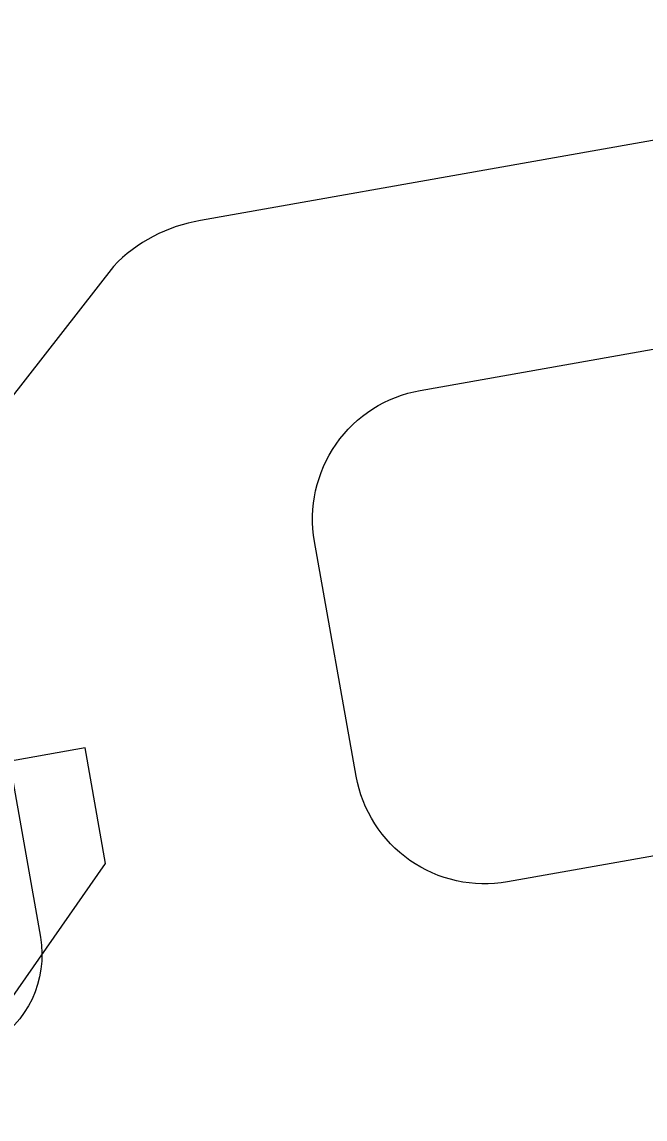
# Model space of a CAD drawing. Header units: millimetres. Extents: x -13407 to 8062823, y -2611 to 109271.
# Drawn here: x 15208.933 to 15211.52, y 50758.662 to 50763.218 of the extents above; entities that cross this region are included whole.
import ezdxf
from ezdxf import colors
from ezdxf.entities.mleader import LeaderData, LeaderLine
from ezdxf.math import Vec2, Vec3

# ---------------------------------------------------------------- set-up
doc = ezdxf.new("R2010")
doc.units = ezdxf.units.MM
for name, color, linetype, lineweight in [('АР_Отметки', 250, 'Continuous', 15), ('АР_Размеры', 175, 'Continuous', 9), ('АР_Сущ Несущая стена', 202, 'Continuous', 30)]:
    doc.layers.add(name, color=color, linetype=linetype, lineweight=lineweight)
doc.styles.add('ISOCPEUR', font='isocpeur.ttf', dxfattribs={"width": 0.7})

# ---------------------------------------------------------------- blocks, each defined once
blk = doc.blocks.new('_DotSmall')
at = {"color": 0, "linetype": 'ByBlock', "const_width": 0.5}
blk.add_lwpolyline([(-0.0625, 0, 1), (0.0625, 0, 1)], format="xyb", close=True, dxfattribs=at)

msp = doc.modelspace()

# ---------------------------------------------------------------- linework, layer by layer
at = {"layer": 'АР_Размеры', "color": 5, "lineweight": 0, "ltscale": 100, "transparency": 33554687}
msp.add_lwpolyline([(15189.5672, 50856.2773), (15206.8446, 50758.7955), (15208.8854, 50759.1572), (15209.2805, 50759.7225), (15209.1954, 50760.2028), (15208.1149, 50760.0113), (15207.2425, 50764.9334), (15210.9641, 50765.593), (15211.1404, 50765.9957), (15211.5644, 50765.6994), (15215.1659, 50766.3377)], dxfattribs=at)
msp.add_lwpolyline([(15189.5672, 50856.2773), (15206.8446, 50758.7955), (15208.8854, 50759.1572), (15209.2805, 50759.7225), (15209.1954, 50760.2028), (15208.1149, 50760.0113), (15207.2425, 50764.9334), (15210.9641, 50765.593), (15211.1404, 50765.9957), (15211.5644, 50765.6994), (15215.1659, 50766.3377)], dxfattribs=at)
msp.add_lwpolyline([(15189.5672, 50856.2773), (15206.8446, 50758.7955), (15208.8854, 50759.1572), (15209.2805, 50759.7225), (15209.1954, 50760.2028), (15208.1149, 50760.0113), (15207.2425, 50764.9334), (15210.9641, 50765.593), (15211.1404, 50765.9957), (15211.5644, 50765.6994), (15215.1659, 50766.3377)], dxfattribs=at)
msp.add_lwpolyline([(15189.5672, 50856.2773), (15206.8446, 50758.7955), (15208.8854, 50759.1572), (15209.2805, 50759.7225), (15209.1954, 50760.2028), (15208.1149, 50760.0113), (15207.2425, 50764.9334), (15210.9641, 50765.593), (15211.1404, 50765.9957), (15211.5644, 50765.6994), (15215.1659, 50766.3377)], dxfattribs=at)
msp.add_lwpolyline([(15189.5672, 50856.2773), (15206.8446, 50758.7955), (15208.8854, 50759.1572), (15209.2805, 50759.7225), (15209.1954, 50760.2028), (15208.1149, 50760.0113), (15207.2425, 50764.9334), (15210.9641, 50765.593), (15211.1404, 50765.9957), (15211.5644, 50765.6994), (15215.1659, 50766.3377)], dxfattribs=at)
msp.add_lwpolyline([(15189.5672, 50856.2773), (15206.8446, 50758.7955), (15208.8854, 50759.1572), (15209.2805, 50759.7225), (15209.1954, 50760.2028), (15208.1149, 50760.0113), (15207.2425, 50764.9334), (15210.9641, 50765.593), (15211.1404, 50765.9957), (15211.5644, 50765.6994), (15215.1659, 50766.3377)], dxfattribs=at)
msp.add_lwpolyline([(15189.5672, 50856.2773), (15206.8446, 50758.7955), (15208.8854, 50759.1572), (15209.2805, 50759.7225), (15209.1954, 50760.2028), (15208.1149, 50760.0113), (15207.2425, 50764.9334), (15210.9641, 50765.593), (15211.1404, 50765.9957), (15211.5644, 50765.6994), (15215.1659, 50766.3377)], dxfattribs=at)
msp.add_lwpolyline([(15189.5672, 50856.2773), (15206.8446, 50758.7955), (15208.8854, 50759.1572), (15209.2805, 50759.7225), (15209.1954, 50760.2028), (15208.1149, 50760.0113), (15207.2425, 50764.9334), (15210.9641, 50765.593), (15211.1404, 50765.9957), (15211.5644, 50765.6994), (15215.1659, 50766.3377)], dxfattribs=at)
msp.add_lwpolyline([(15189.5672, 50856.2773), (15206.8446, 50758.7955), (15208.8854, 50759.1572), (15209.2805, 50759.7225), (15209.1954, 50760.2028), (15208.1149, 50760.0113), (15207.2425, 50764.9334), (15210.9641, 50765.593), (15211.1404, 50765.9957), (15211.5644, 50765.6994), (15215.1659, 50766.3377)], dxfattribs=at)
msp.add_lwpolyline([(15189.5672, 50856.2773), (15206.8446, 50758.7955), (15208.8854, 50759.1572), (15209.2805, 50759.7225), (15209.1954, 50760.2028), (15208.1149, 50760.0113), (15207.2425, 50764.9334), (15210.9641, 50765.593), (15211.1404, 50765.9957), (15211.5644, 50765.6994), (15215.1659, 50766.3377)], dxfattribs=at)
msp.add_lwpolyline([(15189.5672, 50856.2773), (15206.8446, 50758.7955), (15208.8854, 50759.1572), (15209.2805, 50759.7225), (15209.1954, 50760.2028), (15208.1149, 50760.0113), (15207.2425, 50764.9334), (15210.9641, 50765.593), (15211.1404, 50765.9957), (15211.5644, 50765.6994), (15215.1659, 50766.3377)], dxfattribs=at)
msp.add_lwpolyline([(15189.5672, 50856.2773), (15206.8446, 50758.7955), (15208.8854, 50759.1572), (15209.2805, 50759.7225), (15209.1954, 50760.2028), (15208.1149, 50760.0113), (15207.2425, 50764.9334), (15210.9641, 50765.593), (15211.1404, 50765.9957), (15211.5644, 50765.6994), (15215.1659, 50766.3377)], dxfattribs=at)
msp.add_lwpolyline([(15189.5672, 50856.2773), (15206.8446, 50758.7955), (15208.8854, 50759.1572), (15209.2805, 50759.7225), (15209.1954, 50760.2028), (15208.1149, 50760.0113), (15207.2425, 50764.9334), (15210.9641, 50765.593), (15211.1404, 50765.9957), (15211.5644, 50765.6994), (15215.1659, 50766.3377)], dxfattribs=at)
msp.add_lwpolyline([(15189.5672, 50856.2773), (15206.8446, 50758.7955), (15208.8854, 50759.1572), (15209.2805, 50759.7225), (15209.1954, 50760.2028), (15208.1149, 50760.0113), (15207.2425, 50764.9334), (15210.9641, 50765.593), (15211.1404, 50765.9957), (15211.5644, 50765.6994), (15215.1659, 50766.3377)], dxfattribs=at)
msp.add_lwpolyline([(15189.5672, 50856.2773), (15206.8446, 50758.7955), (15208.8854, 50759.1572), (15209.2805, 50759.7225), (15209.1954, 50760.2028), (15208.1149, 50760.0113), (15207.2425, 50764.9334), (15210.9641, 50765.593), (15211.1404, 50765.9957), (15211.5644, 50765.6994), (15215.1659, 50766.3377)], dxfattribs=at)
msp.add_lwpolyline([(15189.5672, 50856.2773), (15206.8446, 50758.7955), (15208.8854, 50759.1572), (15209.2805, 50759.7225), (15209.1954, 50760.2028), (15208.1149, 50760.0113), (15207.2425, 50764.9334), (15210.9641, 50765.593), (15211.1404, 50765.9957), (15211.5644, 50765.6994), (15215.1659, 50766.3377)], dxfattribs=at)
msp.add_lwpolyline([(15189.5672, 50856.2773), (15206.8446, 50758.7955), (15208.8854, 50759.1572), (15209.2805, 50759.7225), (15209.1954, 50760.2028), (15208.1149, 50760.0113), (15207.2425, 50764.9334), (15210.9641, 50765.593), (15211.1404, 50765.9957), (15211.5644, 50765.6994), (15215.1659, 50766.3377)], dxfattribs=at)
msp.add_lwpolyline([(15189.5672, 50856.2773), (15206.8446, 50758.7955), (15208.8854, 50759.1572), (15209.2805, 50759.7225), (15209.1954, 50760.2028), (15208.1149, 50760.0113), (15207.2425, 50764.9334), (15210.9641, 50765.593), (15211.1404, 50765.9957), (15211.5644, 50765.6994), (15215.1659, 50766.3377)], dxfattribs=at)
msp.add_lwpolyline([(15189.5672, 50856.2773), (15206.8446, 50758.7955), (15208.8854, 50759.1572), (15209.2805, 50759.7225), (15209.1954, 50760.2028), (15208.1149, 50760.0113), (15207.2425, 50764.9334), (15210.9641, 50765.593), (15211.1404, 50765.9957), (15211.5644, 50765.6994), (15215.1659, 50766.3377)], dxfattribs=at)
msp.add_lwpolyline([(15189.5672, 50856.2773), (15206.8446, 50758.7955), (15208.8854, 50759.1572), (15209.2805, 50759.7225), (15209.1954, 50760.2028), (15208.1149, 50760.0113), (15207.2425, 50764.9334), (15210.9641, 50765.593), (15211.1404, 50765.9957), (15211.5644, 50765.6994), (15215.1659, 50766.3377)], dxfattribs=at)
msp.add_lwpolyline([(15189.5672, 50856.2773), (15206.8446, 50758.7955), (15208.8854, 50759.1572), (15209.2805, 50759.7225), (15209.1954, 50760.2028), (15208.1149, 50760.0113), (15207.2425, 50764.9334), (15210.9641, 50765.593), (15211.1404, 50765.9957), (15211.5644, 50765.6994), (15215.1659, 50766.3377)], dxfattribs=at)
msp.add_lwpolyline([(15189.5672, 50856.2773), (15206.8446, 50758.7955), (15208.8854, 50759.1572), (15209.2805, 50759.7225), (15209.1954, 50760.2028), (15208.1149, 50760.0113), (15207.2425, 50764.9334), (15210.9641, 50765.593), (15211.1404, 50765.9957), (15211.5644, 50765.6994), (15215.1659, 50766.3377)], dxfattribs=at)
msp.add_lwpolyline([(15189.5672, 50856.2773), (15206.8446, 50758.7955), (15208.8854, 50759.1572), (15209.2805, 50759.7225), (15209.1954, 50760.2028), (15208.1149, 50760.0113), (15207.2425, 50764.9334), (15210.9641, 50765.593), (15211.1404, 50765.9957), (15211.5644, 50765.6994), (15215.1659, 50766.3377)], dxfattribs=at)
msp.add_lwpolyline([(15189.5672, 50856.2773), (15206.8446, 50758.7955), (15208.8854, 50759.1572), (15209.2805, 50759.7225), (15209.1954, 50760.2028), (15208.1149, 50760.0113), (15207.2425, 50764.9334), (15210.9641, 50765.593), (15211.1404, 50765.9957), (15211.5644, 50765.6994), (15215.1659, 50766.3377)], dxfattribs=at)
msp.add_lwpolyline([(15189.5672, 50856.2773), (15206.8446, 50758.7955), (15208.8854, 50759.1572), (15209.2805, 50759.7225), (15209.1954, 50760.2028), (15208.1149, 50760.0113), (15207.2425, 50764.9334), (15210.9641, 50765.593), (15211.1404, 50765.9957), (15211.5644, 50765.6994), (15215.1659, 50766.3377)], dxfattribs=at)
msp.add_lwpolyline([(15189.5672, 50856.2773), (15206.8446, 50758.7955), (15208.8854, 50759.1572), (15209.2805, 50759.7225), (15209.1954, 50760.2028), (15208.1149, 50760.0113), (15207.2425, 50764.9334), (15210.9641, 50765.593), (15211.1404, 50765.9957), (15211.5644, 50765.6994), (15215.1659, 50766.3377)], dxfattribs=at)
msp.add_lwpolyline([(15189.5672, 50856.2773), (15206.8446, 50758.7955), (15208.8854, 50759.1572), (15209.2805, 50759.7225), (15209.1954, 50760.2028), (15208.1149, 50760.0113), (15207.2425, 50764.9334), (15210.9641, 50765.593), (15211.1404, 50765.9957), (15211.5644, 50765.6994), (15215.1659, 50766.3377)], dxfattribs=at)
msp.add_lwpolyline([(15189.5672, 50856.2773), (15206.8446, 50758.7955), (15208.8854, 50759.1572), (15209.2805, 50759.7225), (15209.1954, 50760.2028), (15208.1149, 50760.0113), (15207.2425, 50764.9334), (15210.9641, 50765.593), (15211.1404, 50765.9957), (15211.5644, 50765.6994), (15215.1659, 50766.3377)], dxfattribs=at)
msp.add_lwpolyline([(15189.5672, 50856.2773), (15206.8446, 50758.7955), (15208.8854, 50759.1572), (15209.2805, 50759.7225), (15209.1954, 50760.2028), (15208.1149, 50760.0113), (15207.2425, 50764.9334), (15210.9641, 50765.593), (15211.1404, 50765.9957), (15211.5644, 50765.6994), (15215.1659, 50766.3377)], dxfattribs=at)
msp.add_lwpolyline([(15189.5672, 50856.2773), (15206.8446, 50758.7955), (15208.8854, 50759.1572), (15209.2805, 50759.7225), (15209.1954, 50760.2028), (15208.1149, 50760.0113), (15207.2425, 50764.9334), (15210.9641, 50765.593), (15211.1404, 50765.9957), (15211.5644, 50765.6994), (15215.1659, 50766.3377)], dxfattribs=at)
msp.add_lwpolyline([(15189.5672, 50856.2773), (15206.8446, 50758.7955), (15208.8854, 50759.1572), (15209.2805, 50759.7225), (15209.1954, 50760.2028), (15208.1149, 50760.0113), (15207.2425, 50764.9334), (15210.9641, 50765.593), (15211.1404, 50765.9957), (15211.5644, 50765.6994), (15215.1659, 50766.3377)], dxfattribs=at)
msp.add_lwpolyline([(15189.5672, 50856.2773), (15206.8446, 50758.7955), (15208.8854, 50759.1572), (15209.2805, 50759.7225), (15209.1954, 50760.2028), (15208.1149, 50760.0113), (15207.2425, 50764.9334), (15210.9641, 50765.593), (15211.1404, 50765.9957), (15211.5644, 50765.6994), (15215.1659, 50766.3377)], dxfattribs=at)
msp.add_lwpolyline([(15219.2287, 50751.7987), (15217.6584, 50760.6585, 0.414214), (15217.4465, 50760.8067), (15216.4985, 50760.6386, 0.228752), (15216.1976, 50760.4216, -0.710164), (15215.4022, 50760.5503), (15215.2107, 50761.6308, -0.4144), (15215.3589, 50761.8428), (15215.4789, 50761.864, 0.66825), (15215.5517, 50762.1941), (15214.1597, 50763.0617, 0.164348), (15213.7557, 50763.116), (15209.674, 50762.3926, 0.164348), (15209.3133, 50762.2027), (15208.3043, 50760.9095, 0.66825), (15208.4861, 50760.6247), (15208.6062, 50760.6459, -0.4144), (15208.8182, 50760.4978), (15209.0097, 50759.4173, -0.710164), (15208.3069, 50759.0231, 0.228752), (15207.9498, 50759.1235), (15206.8694, 50758.932, 0.4144), (15206.7212, 50758.72), (15207.9766, 50751.637, 0.430028)], format="xyb", dxfattribs=at)
msp.add_lwpolyline([(15219.2287, 50751.7987), (15217.6584, 50760.6585, 0.414214), (15217.4465, 50760.8067), (15216.4985, 50760.6386, 0.228752), (15216.1976, 50760.4216, -0.710164), (15215.4022, 50760.5503), (15215.2107, 50761.6308, -0.4144), (15215.3589, 50761.8428), (15215.4789, 50761.864, 0.66825), (15215.5517, 50762.1941), (15214.1597, 50763.0617, 0.164348), (15213.7557, 50763.116), (15209.674, 50762.3926, 0.164348), (15209.3133, 50762.2027), (15208.3043, 50760.9095, 0.66825), (15208.4861, 50760.6247), (15208.6062, 50760.6459, -0.4144), (15208.8182, 50760.4978), (15209.0097, 50759.4173, -0.710164), (15208.3069, 50759.0231, 0.228752), (15207.9498, 50759.1235), (15206.8694, 50758.932, 0.4144), (15206.7212, 50758.72), (15207.9766, 50751.637, 0.430028)], format="xyb", dxfattribs=at)
msp.add_lwpolyline([(15219.2287, 50751.7987), (15217.6584, 50760.6585, 0.414214), (15217.4465, 50760.8067), (15216.4985, 50760.6386, 0.228752), (15216.1976, 50760.4216, -0.710164), (15215.4022, 50760.5503), (15215.2107, 50761.6308, -0.4144), (15215.3589, 50761.8428), (15215.4789, 50761.864, 0.66825), (15215.5517, 50762.1941), (15214.1597, 50763.0617, 0.164348), (15213.7557, 50763.116), (15209.674, 50762.3926, 0.164348), (15209.3133, 50762.2027), (15208.3043, 50760.9095, 0.66825), (15208.4861, 50760.6247), (15208.6062, 50760.6459, -0.4144), (15208.8182, 50760.4978), (15209.0097, 50759.4173, -0.710164), (15208.3069, 50759.0231, 0.228752), (15207.9498, 50759.1235), (15206.8694, 50758.932, 0.4144), (15206.7212, 50758.72), (15207.9766, 50751.637, 0.430028)], format="xyb", dxfattribs=at)
msp.add_lwpolyline([(15219.2287, 50751.7987), (15217.6584, 50760.6585, 0.414214), (15217.4465, 50760.8067), (15216.4985, 50760.6386, 0.228752), (15216.1976, 50760.4216, -0.710164), (15215.4022, 50760.5503), (15215.2107, 50761.6308, -0.4144), (15215.3589, 50761.8428), (15215.4789, 50761.864, 0.66825), (15215.5517, 50762.1941), (15214.1597, 50763.0617, 0.164348), (15213.7557, 50763.116), (15209.674, 50762.3926, 0.164348), (15209.3133, 50762.2027), (15208.3043, 50760.9095, 0.66825), (15208.4861, 50760.6247), (15208.6062, 50760.6459, -0.4144), (15208.8182, 50760.4978), (15209.0097, 50759.4173, -0.710164), (15208.3069, 50759.0231, 0.228752), (15207.9498, 50759.1235), (15206.8694, 50758.932, 0.4144), (15206.7212, 50758.72), (15207.9766, 50751.637, 0.430028)], format="xyb", dxfattribs=at)
msp.add_lwpolyline([(15219.2287, 50751.7987), (15217.6584, 50760.6585, 0.414214), (15217.4465, 50760.8067), (15216.4985, 50760.6386, 0.228752), (15216.1976, 50760.4216, -0.710164), (15215.4022, 50760.5503), (15215.2107, 50761.6308, -0.4144), (15215.3589, 50761.8428), (15215.4789, 50761.864, 0.66825), (15215.5517, 50762.1941), (15214.1597, 50763.0617, 0.164348), (15213.7557, 50763.116), (15209.674, 50762.3926, 0.164348), (15209.3133, 50762.2027), (15208.3043, 50760.9095, 0.66825), (15208.4861, 50760.6247), (15208.6062, 50760.6459, -0.4144), (15208.8182, 50760.4978), (15209.0097, 50759.4173, -0.710164), (15208.3069, 50759.0231, 0.228752), (15207.9498, 50759.1235), (15206.8694, 50758.932, 0.4144), (15206.7212, 50758.72), (15207.9766, 50751.637, 0.430028)], format="xyb", dxfattribs=at)
msp.add_lwpolyline([(15219.2287, 50751.7987), (15217.6584, 50760.6585, 0.414214), (15217.4465, 50760.8067), (15216.4985, 50760.6386, 0.228752), (15216.1976, 50760.4216, -0.710164), (15215.4022, 50760.5503), (15215.2107, 50761.6308, -0.4144), (15215.3589, 50761.8428), (15215.4789, 50761.864, 0.66825), (15215.5517, 50762.1941), (15214.1597, 50763.0617, 0.164348), (15213.7557, 50763.116), (15209.674, 50762.3926, 0.164348), (15209.3133, 50762.2027), (15208.3043, 50760.9095, 0.66825), (15208.4861, 50760.6247), (15208.6062, 50760.6459, -0.4144), (15208.8182, 50760.4978), (15209.0097, 50759.4173, -0.710164), (15208.3069, 50759.0231, 0.228752), (15207.9498, 50759.1235), (15206.8694, 50758.932, 0.4144), (15206.7212, 50758.72), (15207.9766, 50751.637, 0.430028)], format="xyb", dxfattribs=at)
msp.add_lwpolyline([(15219.2287, 50751.7987), (15217.6584, 50760.6585, 0.414214), (15217.4465, 50760.8067), (15216.4985, 50760.6386, 0.228752), (15216.1976, 50760.4216, -0.710164), (15215.4022, 50760.5503), (15215.2107, 50761.6308, -0.4144), (15215.3589, 50761.8428), (15215.4789, 50761.864, 0.66825), (15215.5517, 50762.1941), (15214.1597, 50763.0617, 0.164348), (15213.7557, 50763.116), (15209.674, 50762.3926, 0.164348), (15209.3133, 50762.2027), (15208.3043, 50760.9095, 0.66825), (15208.4861, 50760.6247), (15208.6062, 50760.6459, -0.4144), (15208.8182, 50760.4978), (15209.0097, 50759.4173, -0.710164), (15208.3069, 50759.0231, 0.228752), (15207.9498, 50759.1235), (15206.8694, 50758.932, 0.4144), (15206.7212, 50758.72), (15207.9766, 50751.637, 0.430028)], format="xyb", dxfattribs=at)
msp.add_lwpolyline([(15219.2287, 50751.7987), (15217.6584, 50760.6585, 0.414214), (15217.4465, 50760.8067), (15216.4985, 50760.6386, 0.228752), (15216.1976, 50760.4216, -0.710164), (15215.4022, 50760.5503), (15215.2107, 50761.6308, -0.4144), (15215.3589, 50761.8428), (15215.4789, 50761.864, 0.66825), (15215.5517, 50762.1941), (15214.1597, 50763.0617, 0.164348), (15213.7557, 50763.116), (15209.674, 50762.3926, 0.164348), (15209.3133, 50762.2027), (15208.3043, 50760.9095, 0.66825), (15208.4861, 50760.6247), (15208.6062, 50760.6459, -0.4144), (15208.8182, 50760.4978), (15209.0097, 50759.4173, -0.710164), (15208.3069, 50759.0231, 0.228752), (15207.9498, 50759.1235), (15206.8694, 50758.932, 0.4144), (15206.7212, 50758.72), (15207.9766, 50751.637, 0.430028)], format="xyb", dxfattribs=at)
msp.add_lwpolyline([(15219.2287, 50751.7987), (15217.6584, 50760.6585, 0.414214), (15217.4465, 50760.8067), (15216.4985, 50760.6386, 0.228752), (15216.1976, 50760.4216, -0.710164), (15215.4022, 50760.5503), (15215.2107, 50761.6308, -0.4144), (15215.3589, 50761.8428), (15215.4789, 50761.864, 0.66825), (15215.5517, 50762.1941), (15214.1597, 50763.0617, 0.164348), (15213.7557, 50763.116), (15209.674, 50762.3926, 0.164348), (15209.3133, 50762.2027), (15208.3043, 50760.9095, 0.66825), (15208.4861, 50760.6247), (15208.6062, 50760.6459, -0.4144), (15208.8182, 50760.4978), (15209.0097, 50759.4173, -0.710164), (15208.3069, 50759.0231, 0.228752), (15207.9498, 50759.1235), (15206.8694, 50758.932, 0.4144), (15206.7212, 50758.72), (15207.9766, 50751.637, 0.430028)], format="xyb", dxfattribs=at)
msp.add_lwpolyline([(15219.2287, 50751.7987), (15217.6584, 50760.6585, 0.414214), (15217.4465, 50760.8067), (15216.4985, 50760.6386, 0.228752), (15216.1976, 50760.4216, -0.710164), (15215.4022, 50760.5503), (15215.2107, 50761.6308, -0.4144), (15215.3589, 50761.8428), (15215.4789, 50761.864, 0.66825), (15215.5517, 50762.1941), (15214.1597, 50763.0617, 0.164348), (15213.7557, 50763.116), (15209.674, 50762.3926, 0.164348), (15209.3133, 50762.2027), (15208.3043, 50760.9095, 0.66825), (15208.4861, 50760.6247), (15208.6062, 50760.6459, -0.4144), (15208.8182, 50760.4978), (15209.0097, 50759.4173, -0.710164), (15208.3069, 50759.0231, 0.228752), (15207.9498, 50759.1235), (15206.8694, 50758.932, 0.4144), (15206.7212, 50758.72), (15207.9766, 50751.637, 0.430028)], format="xyb", dxfattribs=at)
msp.add_lwpolyline([(15219.2287, 50751.7987), (15217.6584, 50760.6585, 0.414214), (15217.4465, 50760.8067), (15216.4985, 50760.6386, 0.228752), (15216.1976, 50760.4216, -0.710164), (15215.4022, 50760.5503), (15215.2107, 50761.6308, -0.4144), (15215.3589, 50761.8428), (15215.4789, 50761.864, 0.66825), (15215.5517, 50762.1941), (15214.1597, 50763.0617, 0.164348), (15213.7557, 50763.116), (15209.674, 50762.3926, 0.164348), (15209.3133, 50762.2027), (15208.3043, 50760.9095, 0.66825), (15208.4861, 50760.6247), (15208.6062, 50760.6459, -0.4144), (15208.8182, 50760.4978), (15209.0097, 50759.4173, -0.710164), (15208.3069, 50759.0231, 0.228752), (15207.9498, 50759.1235), (15206.8694, 50758.932, 0.4144), (15206.7212, 50758.72), (15207.9766, 50751.637, 0.430028)], format="xyb", dxfattribs=at)
msp.add_lwpolyline([(15219.2287, 50751.7987), (15217.6584, 50760.6585, 0.414214), (15217.4465, 50760.8067), (15216.4985, 50760.6386, 0.228752), (15216.1976, 50760.4216, -0.710164), (15215.4022, 50760.5503), (15215.2107, 50761.6308, -0.4144), (15215.3589, 50761.8428), (15215.4789, 50761.864, 0.66825), (15215.5517, 50762.1941), (15214.1597, 50763.0617, 0.164348), (15213.7557, 50763.116), (15209.674, 50762.3926, 0.164348), (15209.3133, 50762.2027), (15208.3043, 50760.9095, 0.66825), (15208.4861, 50760.6247), (15208.6062, 50760.6459, -0.4144), (15208.8182, 50760.4978), (15209.0097, 50759.4173, -0.710164), (15208.3069, 50759.0231, 0.228752), (15207.9498, 50759.1235), (15206.8694, 50758.932, 0.4144), (15206.7212, 50758.72), (15207.9766, 50751.637, 0.430028)], format="xyb", dxfattribs=at)
msp.add_lwpolyline([(15219.2287, 50751.7987), (15217.6584, 50760.6585, 0.414214), (15217.4465, 50760.8067), (15216.4985, 50760.6386, 0.228752), (15216.1976, 50760.4216, -0.710164), (15215.4022, 50760.5503), (15215.2107, 50761.6308, -0.4144), (15215.3589, 50761.8428), (15215.4789, 50761.864, 0.66825), (15215.5517, 50762.1941), (15214.1597, 50763.0617, 0.164348), (15213.7557, 50763.116), (15209.674, 50762.3926, 0.164348), (15209.3133, 50762.2027), (15208.3043, 50760.9095, 0.66825), (15208.4861, 50760.6247), (15208.6062, 50760.6459, -0.4144), (15208.8182, 50760.4978), (15209.0097, 50759.4173, -0.710164), (15208.3069, 50759.0231, 0.228752), (15207.9498, 50759.1235), (15206.8694, 50758.932, 0.4144), (15206.7212, 50758.72), (15207.9766, 50751.637, 0.430028)], format="xyb", dxfattribs=at)
msp.add_lwpolyline([(15219.2287, 50751.7987), (15217.6584, 50760.6585, 0.414214), (15217.4465, 50760.8067), (15216.4985, 50760.6386, 0.228752), (15216.1976, 50760.4216, -0.710164), (15215.4022, 50760.5503), (15215.2107, 50761.6308, -0.4144), (15215.3589, 50761.8428), (15215.4789, 50761.864, 0.66825), (15215.5517, 50762.1941), (15214.1597, 50763.0617, 0.164348), (15213.7557, 50763.116), (15209.674, 50762.3926, 0.164348), (15209.3133, 50762.2027), (15208.3043, 50760.9095, 0.66825), (15208.4861, 50760.6247), (15208.6062, 50760.6459, -0.4144), (15208.8182, 50760.4978), (15209.0097, 50759.4173, -0.710164), (15208.3069, 50759.0231, 0.228752), (15207.9498, 50759.1235), (15206.8694, 50758.932, 0.4144), (15206.7212, 50758.72), (15207.9766, 50751.637, 0.430028)], format="xyb", dxfattribs=at)
msp.add_lwpolyline([(15219.2287, 50751.7987), (15217.6584, 50760.6585, 0.414214), (15217.4465, 50760.8067), (15216.4985, 50760.6386, 0.228752), (15216.1976, 50760.4216, -0.710164), (15215.4022, 50760.5503), (15215.2107, 50761.6308, -0.4144), (15215.3589, 50761.8428), (15215.4789, 50761.864, 0.66825), (15215.5517, 50762.1941), (15214.1597, 50763.0617, 0.164348), (15213.7557, 50763.116), (15209.674, 50762.3926, 0.164348), (15209.3133, 50762.2027), (15208.3043, 50760.9095, 0.66825), (15208.4861, 50760.6247), (15208.6062, 50760.6459, -0.4144), (15208.8182, 50760.4978), (15209.0097, 50759.4173, -0.710164), (15208.3069, 50759.0231, 0.228752), (15207.9498, 50759.1235), (15206.8694, 50758.932, 0.4144), (15206.7212, 50758.72), (15207.9766, 50751.637, 0.430028)], format="xyb", dxfattribs=at)
msp.add_lwpolyline([(15219.2287, 50751.7987), (15217.6584, 50760.6585, 0.414214), (15217.4465, 50760.8067), (15216.4985, 50760.6386, 0.228752), (15216.1976, 50760.4216, -0.710164), (15215.4022, 50760.5503), (15215.2107, 50761.6308, -0.4144), (15215.3589, 50761.8428), (15215.4789, 50761.864, 0.66825), (15215.5517, 50762.1941), (15214.1597, 50763.0617, 0.164348), (15213.7557, 50763.116), (15209.674, 50762.3926, 0.164348), (15209.3133, 50762.2027), (15208.3043, 50760.9095, 0.66825), (15208.4861, 50760.6247), (15208.6062, 50760.6459, -0.4144), (15208.8182, 50760.4978), (15209.0097, 50759.4173, -0.710164), (15208.3069, 50759.0231, 0.228752), (15207.9498, 50759.1235), (15206.8694, 50758.932, 0.4144), (15206.7212, 50758.72), (15207.9766, 50751.637, 0.430028)], format="xyb", dxfattribs=at)
msp.add_lwpolyline([(15219.2287, 50751.7987), (15217.6584, 50760.6585, 0.414214), (15217.4465, 50760.8067), (15216.4985, 50760.6386, 0.228752), (15216.1976, 50760.4216, -0.710164), (15215.4022, 50760.5503), (15215.2107, 50761.6308, -0.4144), (15215.3589, 50761.8428), (15215.4789, 50761.864, 0.66825), (15215.5517, 50762.1941), (15214.1597, 50763.0617, 0.164348), (15213.7557, 50763.116), (15209.674, 50762.3926, 0.164348), (15209.3133, 50762.2027), (15208.3043, 50760.9095, 0.66825), (15208.4861, 50760.6247), (15208.6062, 50760.6459, -0.4144), (15208.8182, 50760.4978), (15209.0097, 50759.4173, -0.710164), (15208.3069, 50759.0231, 0.228752), (15207.9498, 50759.1235), (15206.8694, 50758.932, 0.4144), (15206.7212, 50758.72), (15207.9766, 50751.637, 0.430028)], format="xyb", dxfattribs=at)
msp.add_lwpolyline([(15219.2287, 50751.7987), (15217.6584, 50760.6585, 0.414214), (15217.4465, 50760.8067), (15216.4985, 50760.6386, 0.228752), (15216.1976, 50760.4216, -0.710164), (15215.4022, 50760.5503), (15215.2107, 50761.6308, -0.4144), (15215.3589, 50761.8428), (15215.4789, 50761.864, 0.66825), (15215.5517, 50762.1941), (15214.1597, 50763.0617, 0.164348), (15213.7557, 50763.116), (15209.674, 50762.3926, 0.164348), (15209.3133, 50762.2027), (15208.3043, 50760.9095, 0.66825), (15208.4861, 50760.6247), (15208.6062, 50760.6459, -0.4144), (15208.8182, 50760.4978), (15209.0097, 50759.4173, -0.710164), (15208.3069, 50759.0231, 0.228752), (15207.9498, 50759.1235), (15206.8694, 50758.932, 0.4144), (15206.7212, 50758.72), (15207.9766, 50751.637, 0.430028)], format="xyb", dxfattribs=at)
msp.add_lwpolyline([(15219.2287, 50751.7987), (15217.6584, 50760.6585, 0.414214), (15217.4465, 50760.8067), (15216.4985, 50760.6386, 0.228752), (15216.1976, 50760.4216, -0.710164), (15215.4022, 50760.5503), (15215.2107, 50761.6308, -0.4144), (15215.3589, 50761.8428), (15215.4789, 50761.864, 0.66825), (15215.5517, 50762.1941), (15214.1597, 50763.0617, 0.164348), (15213.7557, 50763.116), (15209.674, 50762.3926, 0.164348), (15209.3133, 50762.2027), (15208.3043, 50760.9095, 0.66825), (15208.4861, 50760.6247), (15208.6062, 50760.6459, -0.4144), (15208.8182, 50760.4978), (15209.0097, 50759.4173, -0.710164), (15208.3069, 50759.0231, 0.228752), (15207.9498, 50759.1235), (15206.8694, 50758.932, 0.4144), (15206.7212, 50758.72), (15207.9766, 50751.637, 0.430028)], format="xyb", dxfattribs=at)
msp.add_lwpolyline([(15219.2287, 50751.7987), (15217.6584, 50760.6585, 0.414214), (15217.4465, 50760.8067), (15216.4985, 50760.6386, 0.228752), (15216.1976, 50760.4216, -0.710164), (15215.4022, 50760.5503), (15215.2107, 50761.6308, -0.4144), (15215.3589, 50761.8428), (15215.4789, 50761.864, 0.66825), (15215.5517, 50762.1941), (15214.1597, 50763.0617, 0.164348), (15213.7557, 50763.116), (15209.674, 50762.3926, 0.164348), (15209.3133, 50762.2027), (15208.3043, 50760.9095, 0.66825), (15208.4861, 50760.6247), (15208.6062, 50760.6459, -0.4144), (15208.8182, 50760.4978), (15209.0097, 50759.4173, -0.710164), (15208.3069, 50759.0231, 0.228752), (15207.9498, 50759.1235), (15206.8694, 50758.932, 0.4144), (15206.7212, 50758.72), (15207.9766, 50751.637, 0.430028)], format="xyb", dxfattribs=at)
msp.add_lwpolyline([(15219.2287, 50751.7987), (15217.6584, 50760.6585, 0.414214), (15217.4465, 50760.8067), (15216.4985, 50760.6386, 0.228752), (15216.1976, 50760.4216, -0.710164), (15215.4022, 50760.5503), (15215.2107, 50761.6308, -0.4144), (15215.3589, 50761.8428), (15215.4789, 50761.864, 0.66825), (15215.5517, 50762.1941), (15214.1597, 50763.0617, 0.164348), (15213.7557, 50763.116), (15209.674, 50762.3926, 0.164348), (15209.3133, 50762.2027), (15208.3043, 50760.9095, 0.66825), (15208.4861, 50760.6247), (15208.6062, 50760.6459, -0.4144), (15208.8182, 50760.4978), (15209.0097, 50759.4173, -0.710164), (15208.3069, 50759.0231, 0.228752), (15207.9498, 50759.1235), (15206.8694, 50758.932, 0.4144), (15206.7212, 50758.72), (15207.9766, 50751.637, 0.430028)], format="xyb", dxfattribs=at)
msp.add_lwpolyline([(15219.2287, 50751.7987), (15217.6584, 50760.6585, 0.414214), (15217.4465, 50760.8067), (15216.4985, 50760.6386, 0.228752), (15216.1976, 50760.4216, -0.710164), (15215.4022, 50760.5503), (15215.2107, 50761.6308, -0.4144), (15215.3589, 50761.8428), (15215.4789, 50761.864, 0.66825), (15215.5517, 50762.1941), (15214.1597, 50763.0617, 0.164348), (15213.7557, 50763.116), (15209.674, 50762.3926, 0.164348), (15209.3133, 50762.2027), (15208.3043, 50760.9095, 0.66825), (15208.4861, 50760.6247), (15208.6062, 50760.6459, -0.4144), (15208.8182, 50760.4978), (15209.0097, 50759.4173, -0.710164), (15208.3069, 50759.0231, 0.228752), (15207.9498, 50759.1235), (15206.8694, 50758.932, 0.4144), (15206.7212, 50758.72), (15207.9766, 50751.637, 0.430028)], format="xyb", dxfattribs=at)
msp.add_lwpolyline([(15219.2287, 50751.7987), (15217.6584, 50760.6585, 0.414214), (15217.4465, 50760.8067), (15216.4985, 50760.6386, 0.228752), (15216.1976, 50760.4216, -0.710164), (15215.4022, 50760.5503), (15215.2107, 50761.6308, -0.4144), (15215.3589, 50761.8428), (15215.4789, 50761.864, 0.66825), (15215.5517, 50762.1941), (15214.1597, 50763.0617, 0.164348), (15213.7557, 50763.116), (15209.674, 50762.3926, 0.164348), (15209.3133, 50762.2027), (15208.3043, 50760.9095, 0.66825), (15208.4861, 50760.6247), (15208.6062, 50760.6459, -0.4144), (15208.8182, 50760.4978), (15209.0097, 50759.4173, -0.710164), (15208.3069, 50759.0231, 0.228752), (15207.9498, 50759.1235), (15206.8694, 50758.932, 0.4144), (15206.7212, 50758.72), (15207.9766, 50751.637, 0.430028)], format="xyb", dxfattribs=at)
msp.add_lwpolyline([(15219.2287, 50751.7987), (15217.6584, 50760.6585, 0.414214), (15217.4465, 50760.8067), (15216.4985, 50760.6386, 0.228752), (15216.1976, 50760.4216, -0.710164), (15215.4022, 50760.5503), (15215.2107, 50761.6308, -0.4144), (15215.3589, 50761.8428), (15215.4789, 50761.864, 0.66825), (15215.5517, 50762.1941), (15214.1597, 50763.0617, 0.164348), (15213.7557, 50763.116), (15209.674, 50762.3926, 0.164348), (15209.3133, 50762.2027), (15208.3043, 50760.9095, 0.66825), (15208.4861, 50760.6247), (15208.6062, 50760.6459, -0.4144), (15208.8182, 50760.4978), (15209.0097, 50759.4173, -0.710164), (15208.3069, 50759.0231, 0.228752), (15207.9498, 50759.1235), (15206.8694, 50758.932, 0.4144), (15206.7212, 50758.72), (15207.9766, 50751.637, 0.430028)], format="xyb", dxfattribs=at)
msp.add_lwpolyline([(15219.2287, 50751.7987), (15217.6584, 50760.6585, 0.414214), (15217.4465, 50760.8067), (15216.4985, 50760.6386, 0.228752), (15216.1976, 50760.4216, -0.710164), (15215.4022, 50760.5503), (15215.2107, 50761.6308, -0.4144), (15215.3589, 50761.8428), (15215.4789, 50761.864, 0.66825), (15215.5517, 50762.1941), (15214.1597, 50763.0617, 0.164348), (15213.7557, 50763.116), (15209.674, 50762.3926, 0.164348), (15209.3133, 50762.2027), (15208.3043, 50760.9095, 0.66825), (15208.4861, 50760.6247), (15208.6062, 50760.6459, -0.4144), (15208.8182, 50760.4978), (15209.0097, 50759.4173, -0.710164), (15208.3069, 50759.0231, 0.228752), (15207.9498, 50759.1235), (15206.8694, 50758.932, 0.4144), (15206.7212, 50758.72), (15207.9766, 50751.637, 0.430028)], format="xyb", dxfattribs=at)
msp.add_lwpolyline([(15219.2287, 50751.7987), (15217.6584, 50760.6585, 0.414214), (15217.4465, 50760.8067), (15216.4985, 50760.6386, 0.228752), (15216.1976, 50760.4216, -0.710164), (15215.4022, 50760.5503), (15215.2107, 50761.6308, -0.4144), (15215.3589, 50761.8428), (15215.4789, 50761.864, 0.66825), (15215.5517, 50762.1941), (15214.1597, 50763.0617, 0.164348), (15213.7557, 50763.116), (15209.674, 50762.3926, 0.164348), (15209.3133, 50762.2027), (15208.3043, 50760.9095, 0.66825), (15208.4861, 50760.6247), (15208.6062, 50760.6459, -0.4144), (15208.8182, 50760.4978), (15209.0097, 50759.4173, -0.710164), (15208.3069, 50759.0231, 0.228752), (15207.9498, 50759.1235), (15206.8694, 50758.932, 0.4144), (15206.7212, 50758.72), (15207.9766, 50751.637, 0.430028)], format="xyb", dxfattribs=at)
msp.add_lwpolyline([(15219.2287, 50751.7987), (15217.6584, 50760.6585, 0.414214), (15217.4465, 50760.8067), (15216.4985, 50760.6386, 0.228752), (15216.1976, 50760.4216, -0.710164), (15215.4022, 50760.5503), (15215.2107, 50761.6308, -0.4144), (15215.3589, 50761.8428), (15215.4789, 50761.864, 0.66825), (15215.5517, 50762.1941), (15214.1597, 50763.0617, 0.164348), (15213.7557, 50763.116), (15209.674, 50762.3926, 0.164348), (15209.3133, 50762.2027), (15208.3043, 50760.9095, 0.66825), (15208.4861, 50760.6247), (15208.6062, 50760.6459, -0.4144), (15208.8182, 50760.4978), (15209.0097, 50759.4173, -0.710164), (15208.3069, 50759.0231, 0.228752), (15207.9498, 50759.1235), (15206.8694, 50758.932, 0.4144), (15206.7212, 50758.72), (15207.9766, 50751.637, 0.430028)], format="xyb", dxfattribs=at)
msp.add_lwpolyline([(15219.2287, 50751.7987), (15217.6584, 50760.6585, 0.414214), (15217.4465, 50760.8067), (15216.4985, 50760.6386, 0.228752), (15216.1976, 50760.4216, -0.710164), (15215.4022, 50760.5503), (15215.2107, 50761.6308, -0.4144), (15215.3589, 50761.8428), (15215.4789, 50761.864, 0.66825), (15215.5517, 50762.1941), (15214.1597, 50763.0617, 0.164348), (15213.7557, 50763.116), (15209.674, 50762.3926, 0.164348), (15209.3133, 50762.2027), (15208.3043, 50760.9095, 0.66825), (15208.4861, 50760.6247), (15208.6062, 50760.6459, -0.4144), (15208.8182, 50760.4978), (15209.0097, 50759.4173, -0.710164), (15208.3069, 50759.0231, 0.228752), (15207.9498, 50759.1235), (15206.8694, 50758.932, 0.4144), (15206.7212, 50758.72), (15207.9766, 50751.637, 0.430028)], format="xyb", dxfattribs=at)
msp.add_lwpolyline([(15219.2287, 50751.7987), (15217.6584, 50760.6585, 0.414214), (15217.4465, 50760.8067), (15216.4985, 50760.6386, 0.228752), (15216.1976, 50760.4216, -0.710164), (15215.4022, 50760.5503), (15215.2107, 50761.6308, -0.4144), (15215.3589, 50761.8428), (15215.4789, 50761.864, 0.66825), (15215.5517, 50762.1941), (15214.1597, 50763.0617, 0.164348), (15213.7557, 50763.116), (15209.674, 50762.3926, 0.164348), (15209.3133, 50762.2027), (15208.3043, 50760.9095, 0.66825), (15208.4861, 50760.6247), (15208.6062, 50760.6459, -0.4144), (15208.8182, 50760.4978), (15209.0097, 50759.4173, -0.710164), (15208.3069, 50759.0231, 0.228752), (15207.9498, 50759.1235), (15206.8694, 50758.932, 0.4144), (15206.7212, 50758.72), (15207.9766, 50751.637, 0.430028)], format="xyb", dxfattribs=at)
msp.add_lwpolyline([(15219.2287, 50751.7987), (15217.6584, 50760.6585, 0.414214), (15217.4465, 50760.8067), (15216.4985, 50760.6386, 0.228752), (15216.1976, 50760.4216, -0.710164), (15215.4022, 50760.5503), (15215.2107, 50761.6308, -0.4144), (15215.3589, 50761.8428), (15215.4789, 50761.864, 0.66825), (15215.5517, 50762.1941), (15214.1597, 50763.0617, 0.164348), (15213.7557, 50763.116), (15209.674, 50762.3926, 0.164348), (15209.3133, 50762.2027), (15208.3043, 50760.9095, 0.66825), (15208.4861, 50760.6247), (15208.6062, 50760.6459, -0.4144), (15208.8182, 50760.4978), (15209.0097, 50759.4173, -0.710164), (15208.3069, 50759.0231, 0.228752), (15207.9498, 50759.1235), (15206.8694, 50758.932, 0.4144), (15206.7212, 50758.72), (15207.9766, 50751.637, 0.430028)], format="xyb", dxfattribs=at)
msp.add_lwpolyline([(15219.2287, 50751.7987), (15217.6584, 50760.6585, 0.414214), (15217.4465, 50760.8067), (15216.4985, 50760.6386, 0.228752), (15216.1976, 50760.4216, -0.710164), (15215.4022, 50760.5503), (15215.2107, 50761.6308, -0.4144), (15215.3589, 50761.8428), (15215.4789, 50761.864, 0.66825), (15215.5517, 50762.1941), (15214.1597, 50763.0617, 0.164348), (15213.7557, 50763.116), (15209.674, 50762.3926, 0.164348), (15209.3133, 50762.2027), (15208.3043, 50760.9095, 0.66825), (15208.4861, 50760.6247), (15208.6062, 50760.6459, -0.4144), (15208.8182, 50760.4978), (15209.0097, 50759.4173, -0.710164), (15208.3069, 50759.0231, 0.228752), (15207.9498, 50759.1235), (15206.8694, 50758.932, 0.4144), (15206.7212, 50758.72), (15207.9766, 50751.637, 0.430028)], format="xyb", dxfattribs=at)
msp.add_lwpolyline([(15219.2287, 50751.7987), (15217.6584, 50760.6585, 0.414214), (15217.4465, 50760.8067), (15216.4985, 50760.6386, 0.228752), (15216.1976, 50760.4216, -0.710164), (15215.4022, 50760.5503), (15215.2107, 50761.6308, -0.4144), (15215.3589, 50761.8428), (15215.4789, 50761.864, 0.66825), (15215.5517, 50762.1941), (15214.1597, 50763.0617, 0.164348), (15213.7557, 50763.116), (15209.674, 50762.3926, 0.164348), (15209.3133, 50762.2027), (15208.3043, 50760.9095, 0.66825), (15208.4861, 50760.6247), (15208.6062, 50760.6459, -0.4144), (15208.8182, 50760.4978), (15209.0097, 50759.4173, -0.710164), (15208.3069, 50759.0231, 0.228752), (15207.9498, 50759.1235), (15206.8694, 50758.932, 0.4144), (15206.7212, 50758.72), (15207.9766, 50751.637, 0.430028)], format="xyb", dxfattribs=at)
at = {"layer": 'АР_Размеры', "color": 5}
msp.add_lwpolyline([(15210.5869, 50761.6877), (15213.1222, 50762.137, -0.414214), (15213.7498, 50761.6983), (15213.9226, 50760.7238, -0.414214), (15213.4839, 50760.0961), (15210.9487, 50759.6467, -0.414214), (15210.321, 50760.0854), (15210.1482, 50761.06, -0.414214)], format="xyb", close=True, dxfattribs=at)
msp.add_lwpolyline([(15210.5869, 50761.6877), (15213.1222, 50762.137, -0.414214), (15213.7498, 50761.6983), (15213.9226, 50760.7238, -0.414214), (15213.4839, 50760.0961), (15210.9487, 50759.6467, -0.414214), (15210.321, 50760.0854), (15210.1482, 50761.06, -0.414214)], format="xyb", close=True, dxfattribs=at)
msp.add_lwpolyline([(15210.5869, 50761.6877), (15213.1222, 50762.137, -0.414214), (15213.7498, 50761.6983), (15213.9226, 50760.7238, -0.414214), (15213.4839, 50760.0961), (15210.9487, 50759.6467, -0.414214), (15210.321, 50760.0854), (15210.1482, 50761.06, -0.414214)], format="xyb", close=True, dxfattribs=at)
msp.add_lwpolyline([(15210.5869, 50761.6877), (15213.1222, 50762.137, -0.414214), (15213.7498, 50761.6983), (15213.9226, 50760.7238, -0.414214), (15213.4839, 50760.0961), (15210.9487, 50759.6467, -0.414214), (15210.321, 50760.0854), (15210.1482, 50761.06, -0.414214)], format="xyb", close=True, dxfattribs=at)
msp.add_lwpolyline([(15210.5869, 50761.6877), (15213.1222, 50762.137, -0.414214), (15213.7498, 50761.6983), (15213.9226, 50760.7238, -0.414214), (15213.4839, 50760.0961), (15210.9487, 50759.6467, -0.414214), (15210.321, 50760.0854), (15210.1482, 50761.06, -0.414214)], format="xyb", close=True, dxfattribs=at)
msp.add_lwpolyline([(15210.5869, 50761.6877), (15213.1222, 50762.137, -0.414214), (15213.7498, 50761.6983), (15213.9226, 50760.7238, -0.414214), (15213.4839, 50760.0961), (15210.9487, 50759.6467, -0.414214), (15210.321, 50760.0854), (15210.1482, 50761.06, -0.414214)], format="xyb", close=True, dxfattribs=at)
msp.add_lwpolyline([(15210.5869, 50761.6877), (15213.1222, 50762.137, -0.414214), (15213.7498, 50761.6983), (15213.9226, 50760.7238, -0.414214), (15213.4839, 50760.0961), (15210.9487, 50759.6467, -0.414214), (15210.321, 50760.0854), (15210.1482, 50761.06, -0.414214)], format="xyb", close=True, dxfattribs=at)
msp.add_lwpolyline([(15210.5869, 50761.6877), (15213.1222, 50762.137, -0.414214), (15213.7498, 50761.6983), (15213.9226, 50760.7238, -0.414214), (15213.4839, 50760.0961), (15210.9487, 50759.6467, -0.414214), (15210.321, 50760.0854), (15210.1482, 50761.06, -0.414214)], format="xyb", close=True, dxfattribs=at)
msp.add_lwpolyline([(15210.5869, 50761.6877), (15213.1222, 50762.137, -0.414214), (15213.7498, 50761.6983), (15213.9226, 50760.7238, -0.414214), (15213.4839, 50760.0961), (15210.9487, 50759.6467, -0.414214), (15210.321, 50760.0854), (15210.1482, 50761.06, -0.414214)], format="xyb", close=True, dxfattribs=at)
msp.add_lwpolyline([(15210.5869, 50761.6877), (15213.1222, 50762.137, -0.414214), (15213.7498, 50761.6983), (15213.9226, 50760.7238, -0.414214), (15213.4839, 50760.0961), (15210.9487, 50759.6467, -0.414214), (15210.321, 50760.0854), (15210.1482, 50761.06, -0.414214)], format="xyb", close=True, dxfattribs=at)
msp.add_lwpolyline([(15210.5869, 50761.6877), (15213.1222, 50762.137, -0.414214), (15213.7498, 50761.6983), (15213.9226, 50760.7238, -0.414214), (15213.4839, 50760.0961), (15210.9487, 50759.6467, -0.414214), (15210.321, 50760.0854), (15210.1482, 50761.06, -0.414214)], format="xyb", close=True, dxfattribs=at)
msp.add_lwpolyline([(15210.5869, 50761.6877), (15213.1222, 50762.137, -0.414214), (15213.7498, 50761.6983), (15213.9226, 50760.7238, -0.414214), (15213.4839, 50760.0961), (15210.9487, 50759.6467, -0.414214), (15210.321, 50760.0854), (15210.1482, 50761.06, -0.414214)], format="xyb", close=True, dxfattribs=at)
msp.add_lwpolyline([(15210.5869, 50761.6877), (15213.1222, 50762.137, -0.414214), (15213.7498, 50761.6983), (15213.9226, 50760.7238, -0.414214), (15213.4839, 50760.0961), (15210.9487, 50759.6467, -0.414214), (15210.321, 50760.0854), (15210.1482, 50761.06, -0.414214)], format="xyb", close=True, dxfattribs=at)
msp.add_lwpolyline([(15210.5869, 50761.6877), (15213.1222, 50762.137, -0.414214), (15213.7498, 50761.6983), (15213.9226, 50760.7238, -0.414214), (15213.4839, 50760.0961), (15210.9487, 50759.6467, -0.414214), (15210.321, 50760.0854), (15210.1482, 50761.06, -0.414214)], format="xyb", close=True, dxfattribs=at)
msp.add_lwpolyline([(15210.5869, 50761.6877), (15213.1222, 50762.137, -0.414214), (15213.7498, 50761.6983), (15213.9226, 50760.7238, -0.414214), (15213.4839, 50760.0961), (15210.9487, 50759.6467, -0.414214), (15210.321, 50760.0854), (15210.1482, 50761.06, -0.414214)], format="xyb", close=True, dxfattribs=at)
msp.add_lwpolyline([(15210.5869, 50761.6877), (15213.1222, 50762.137, -0.414214), (15213.7498, 50761.6983), (15213.9226, 50760.7238, -0.414214), (15213.4839, 50760.0961), (15210.9487, 50759.6467, -0.414214), (15210.321, 50760.0854), (15210.1482, 50761.06, -0.414214)], format="xyb", close=True, dxfattribs=at)
msp.add_lwpolyline([(15210.5869, 50761.6877), (15213.1222, 50762.137, -0.414214), (15213.7498, 50761.6983), (15213.9226, 50760.7238, -0.414214), (15213.4839, 50760.0961), (15210.9487, 50759.6467, -0.414214), (15210.321, 50760.0854), (15210.1482, 50761.06, -0.414214)], format="xyb", close=True, dxfattribs=at)
msp.add_lwpolyline([(15210.5869, 50761.6877), (15213.1222, 50762.137, -0.414214), (15213.7498, 50761.6983), (15213.9226, 50760.7238, -0.414214), (15213.4839, 50760.0961), (15210.9487, 50759.6467, -0.414214), (15210.321, 50760.0854), (15210.1482, 50761.06, -0.414214)], format="xyb", close=True, dxfattribs=at)
msp.add_lwpolyline([(15210.5869, 50761.6877), (15213.1222, 50762.137, -0.414214), (15213.7498, 50761.6983), (15213.9226, 50760.7238, -0.414214), (15213.4839, 50760.0961), (15210.9487, 50759.6467, -0.414214), (15210.321, 50760.0854), (15210.1482, 50761.06, -0.414214)], format="xyb", close=True, dxfattribs=at)
msp.add_lwpolyline([(15210.5869, 50761.6877), (15213.1222, 50762.137, -0.414214), (15213.7498, 50761.6983), (15213.9226, 50760.7238, -0.414214), (15213.4839, 50760.0961), (15210.9487, 50759.6467, -0.414214), (15210.321, 50760.0854), (15210.1482, 50761.06, -0.414214)], format="xyb", close=True, dxfattribs=at)
msp.add_lwpolyline([(15210.5869, 50761.6877), (15213.1222, 50762.137, -0.414214), (15213.7498, 50761.6983), (15213.9226, 50760.7238, -0.414214), (15213.4839, 50760.0961), (15210.9487, 50759.6467, -0.414214), (15210.321, 50760.0854), (15210.1482, 50761.06, -0.414214)], format="xyb", close=True, dxfattribs=at)
msp.add_lwpolyline([(15210.5869, 50761.6877), (15213.1222, 50762.137, -0.414214), (15213.7498, 50761.6983), (15213.9226, 50760.7238, -0.414214), (15213.4839, 50760.0961), (15210.9487, 50759.6467, -0.414214), (15210.321, 50760.0854), (15210.1482, 50761.06, -0.414214)], format="xyb", close=True, dxfattribs=at)
msp.add_lwpolyline([(15210.5869, 50761.6877), (15213.1222, 50762.137, -0.414214), (15213.7498, 50761.6983), (15213.9226, 50760.7238, -0.414214), (15213.4839, 50760.0961), (15210.9487, 50759.6467, -0.414214), (15210.321, 50760.0854), (15210.1482, 50761.06, -0.414214)], format="xyb", close=True, dxfattribs=at)
msp.add_lwpolyline([(15210.5869, 50761.6877), (15213.1222, 50762.137, -0.414214), (15213.7498, 50761.6983), (15213.9226, 50760.7238, -0.414214), (15213.4839, 50760.0961), (15210.9487, 50759.6467, -0.414214), (15210.321, 50760.0854), (15210.1482, 50761.06, -0.414214)], format="xyb", close=True, dxfattribs=at)
msp.add_lwpolyline([(15210.5869, 50761.6877), (15213.1222, 50762.137, -0.414214), (15213.7498, 50761.6983), (15213.9226, 50760.7238, -0.414214), (15213.4839, 50760.0961), (15210.9487, 50759.6467, -0.414214), (15210.321, 50760.0854), (15210.1482, 50761.06, -0.414214)], format="xyb", close=True, dxfattribs=at)
msp.add_lwpolyline([(15210.5869, 50761.6877), (15213.1222, 50762.137, -0.414214), (15213.7498, 50761.6983), (15213.9226, 50760.7238, -0.414214), (15213.4839, 50760.0961), (15210.9487, 50759.6467, -0.414214), (15210.321, 50760.0854), (15210.1482, 50761.06, -0.414214)], format="xyb", close=True, dxfattribs=at)
msp.add_lwpolyline([(15210.5869, 50761.6877), (15213.1222, 50762.137, -0.414214), (15213.7498, 50761.6983), (15213.9226, 50760.7238, -0.414214), (15213.4839, 50760.0961), (15210.9487, 50759.6467, -0.414214), (15210.321, 50760.0854), (15210.1482, 50761.06, -0.414214)], format="xyb", close=True, dxfattribs=at)
msp.add_lwpolyline([(15210.5869, 50761.6877), (15213.1222, 50762.137, -0.414214), (15213.7498, 50761.6983), (15213.9226, 50760.7238, -0.414214), (15213.4839, 50760.0961), (15210.9487, 50759.6467, -0.414214), (15210.321, 50760.0854), (15210.1482, 50761.06, -0.414214)], format="xyb", close=True, dxfattribs=at)
msp.add_lwpolyline([(15210.5869, 50761.6877), (15213.1222, 50762.137, -0.414214), (15213.7498, 50761.6983), (15213.9226, 50760.7238, -0.414214), (15213.4839, 50760.0961), (15210.9487, 50759.6467, -0.414214), (15210.321, 50760.0854), (15210.1482, 50761.06, -0.414214)], format="xyb", close=True, dxfattribs=at)
msp.add_lwpolyline([(15210.5869, 50761.6877), (15213.1222, 50762.137, -0.414214), (15213.7498, 50761.6983), (15213.9226, 50760.7238, -0.414214), (15213.4839, 50760.0961), (15210.9487, 50759.6467, -0.414214), (15210.321, 50760.0854), (15210.1482, 50761.06, -0.414214)], format="xyb", close=True, dxfattribs=at)
msp.add_lwpolyline([(15210.5869, 50761.6877), (15213.1222, 50762.137, -0.414214), (15213.7498, 50761.6983), (15213.9226, 50760.7238, -0.414214), (15213.4839, 50760.0961), (15210.9487, 50759.6467, -0.414214), (15210.321, 50760.0854), (15210.1482, 50761.06, -0.414214)], format="xyb", close=True, dxfattribs=at)
at = {"layer": 'АР_Сущ Несущая стена', "lineweight": 18, "ltscale": 100}
msp.add_arc((14687.4988, 60278.9068), 9778.6546, 272.59254797, 356.63539137, dxfattribs=at)

# ---------------------------------------------------------------- leaders
at = {"layer": 'АР_Отметки'}
ml = msp.add_multileader_mtext('Standard', dxfattribs=at)
ml.set_content('-1,140', color=256, style='ISOCPEUR')
ml.set_leader_properties(color=256, linetype='Continuous', lineweight=-1)
ml.set_arrow_properties(name='DOTSMALL')
ml.build(insert=Vec2(0, 0))
ml.multileader.update_dxf_attribs({"has_text_frame": 1, "text_left_attachment_type": 4, "text_right_attachment_type": 4, "dogleg_length": 100, "arrow_head_size": 180})
ctx = ml.context
ctx.base_point, ctx.char_height, ctx.arrow_head_size, ctx.landing_gap_size, ctx.plane_origin = Vec3(34149.9904, 75558.9044), 250, 180, 50, Vec3(34068.597, 74291.3402)
ctx.left_attachment, ctx.right_attachment = 4, 4
notes = []
notes.append((ctx, [(0, (0, 0, 0), (0, 0), (1, 0), 1, [])]))
ctx.mtext.insert, ctx.mtext.width, ctx.mtext.line_spacing_style, ctx.mtext.flow_direction = Vec3(34199.9904, 75892.2377), 852.697031, 2, 5
ml = msp.add_multileader_mtext('Standard', dxfattribs=at)
ml.set_content('-1,140', color=256, style='ISOCPEUR')
ml.set_leader_properties(color=256, linetype='Continuous', lineweight=-1)
ml.set_arrow_properties(name='DOTSMALL')
ml.build(insert=Vec2(0, 0))
ml.multileader.update_dxf_attribs({"has_text_frame": 1, "text_left_attachment_type": 4, "text_right_attachment_type": 4, "dogleg_length": 100, "arrow_head_size": 180})
ctx = ml.context
ctx.base_point, ctx.char_height, ctx.arrow_head_size, ctx.landing_gap_size, ctx.plane_origin = Vec3(31490.1314, 73467.6393, 0), 250, 180, 50, Vec3(31408.7379, 73753.7809, 0)
ctx.left_attachment, ctx.right_attachment = 4, 4
notes.append((ctx, [(0, (0, 0, 0), (0, 0), (1, 0), 1, [])]))
ctx.mtext.insert, ctx.mtext.width, ctx.mtext.line_spacing_style, ctx.mtext.flow_direction = Vec3(31540.1314, 73800.9726, 0), 852.697031, 2, 5
ml = msp.add_multileader_mtext('Standard', dxfattribs=at)
ml.set_content('{\\W0.8;-2,250}', color=256, style='ISOCPEUR')
ml.set_leader_properties(color=256, linetype='Continuous', lineweight=-1)
ml.set_arrow_properties(name='DOTSMALL')
ml.build(insert=Vec2(0, 0))
ml.multileader.update_dxf_attribs({"has_text_frame": 1, "text_left_attachment_type": 4, "text_right_attachment_type": 4, "dogleg_length": 100, "arrow_head_size": 180})
ctx = ml.context
ctx.base_point, ctx.char_height, ctx.arrow_head_size, ctx.landing_gap_size, ctx.plane_origin = Vec3(49783.7653, 72941.3917), 250, 180, 50, Vec3(49702.3719, 71663.2724)
ctx.left_attachment, ctx.right_attachment = 4, 4
notes.append((ctx, [(0, (0, 0, 0), (0, 0), (1, 0), 1, [])]))
ctx.mtext.insert, ctx.mtext.width, ctx.mtext.defined_height, ctx.mtext.line_spacing_style, ctx.mtext.flow_direction = Vec3(49833.7653, 73274.725), 769.988959, 343.8884, 2, 5
ml = msp.add_multileader_mtext('Standard', dxfattribs=at)
ml.set_content('0,000', color=256, style='ISOCPEUR')
ml.set_leader_properties(color=256, linetype='Continuous', lineweight=-1)
ml.set_arrow_properties(name='DOTSMALL')
ml.build(insert=Vec2(0, 0))
ml.multileader.update_dxf_attribs({"has_text_frame": 1, "text_left_attachment_type": 4, "text_right_attachment_type": 4, "dogleg_length": 100, "arrow_head_size": 180})
ctx = ml.context
ctx.base_point, ctx.char_height, ctx.arrow_head_size, ctx.landing_gap_size, ctx.plane_origin = Vec3(39547.0973, 65532.3676, 0), 250, 180, 50, Vec3(37385.8849, 65007.7887, 0)
ctx.left_attachment, ctx.right_attachment = 4, 4
notes.append((ctx, [(0, (0, 0, 0), (0, 0), (1, 0), 1, [])]))
ctx.mtext.insert, ctx.mtext.width, ctx.mtext.line_spacing_style, ctx.mtext.flow_direction = Vec3(39597.0973, 65932.3676, 0), 852.697031, 2, 5
ml = msp.add_multileader_mtext('Standard', dxfattribs=at)
ml.set_content('0,000', color=256, style='ISOCPEUR')
ml.set_leader_properties(color=256, linetype='Continuous', lineweight=-1)
ml.set_arrow_properties(name='DOTSMALL')
ml.build(insert=Vec2(0, 0))
ml.multileader.update_dxf_attribs({"has_text_frame": 1, "text_left_attachment_type": 4, "text_right_attachment_type": 4, "dogleg_length": 100, "arrow_head_size": 180})
ctx = ml.context
ctx.base_point, ctx.char_height, ctx.arrow_head_size, ctx.landing_gap_size, ctx.plane_origin = Vec3(55204.3195, 64751.7694, 0), 250, 180, 50, Vec3(55122.926, 63550.8719, 0)
ctx.left_attachment, ctx.right_attachment = 4, 4
notes.append((ctx, [(0, (0, 0, 0), (0, 0), (1, 0), 1, [])]))
ctx.mtext.insert, ctx.mtext.width, ctx.mtext.line_spacing_style, ctx.mtext.flow_direction = Vec3(55254.3195, 65151.7694, 0), 852.697031, 2, 5
ml = msp.add_multileader_mtext('Standard', dxfattribs=at)
ml.set_content('-2,650', color=256, style='ISOCPEUR')
ml.set_leader_properties(color=256, linetype='Continuous', lineweight=-1)
ml.set_arrow_properties(name='DOTSMALL')
ml.build(insert=Vec2(0, 0))
ml.multileader.update_dxf_attribs({"has_text_frame": 1, "text_left_attachment_type": 4, "text_right_attachment_type": 4, "dogleg_length": 100, "arrow_head_size": 180})
ctx = ml.context
ctx.base_point, ctx.char_height, ctx.arrow_head_size, ctx.landing_gap_size, ctx.plane_origin = Vec3(43941.3514, 58653.7512), 250, 180, 50, Vec3(41780.1391, 58062.5056)
ctx.left_attachment, ctx.right_attachment = 4, 4
notes.append((ctx, [(0, (0, 0, 0), (0, 0), (1, 0), 1, [])]))
ctx.mtext.insert, ctx.mtext.width, ctx.mtext.line_spacing_style, ctx.mtext.flow_direction = Vec3(43991.3514, 58987.0845), 852.697031, 2, 5
for ctx, leaders in notes:
    for number, flags, end, landing, length, lines in leaders:
        leader = LeaderData()
        leader.index, (leader.has_last_leader_line, leader.has_dogleg_vector, leader.attachment_direction) = number, flags
        leader.last_leader_point, leader.dogleg_vector, leader.dogleg_length = Vec3(end), Vec3(landing), length
        for number, points, colour, breaks in lines:
            line = LeaderLine()
            line.index, line.vertices, line.color, line.breaks = number, Vec3.list(points), colors.encode_raw_color(colour), breaks
            leader.lines.append(line)
        ctx.leaders.append(leader)

doc.saveas('drawing.dxf')
